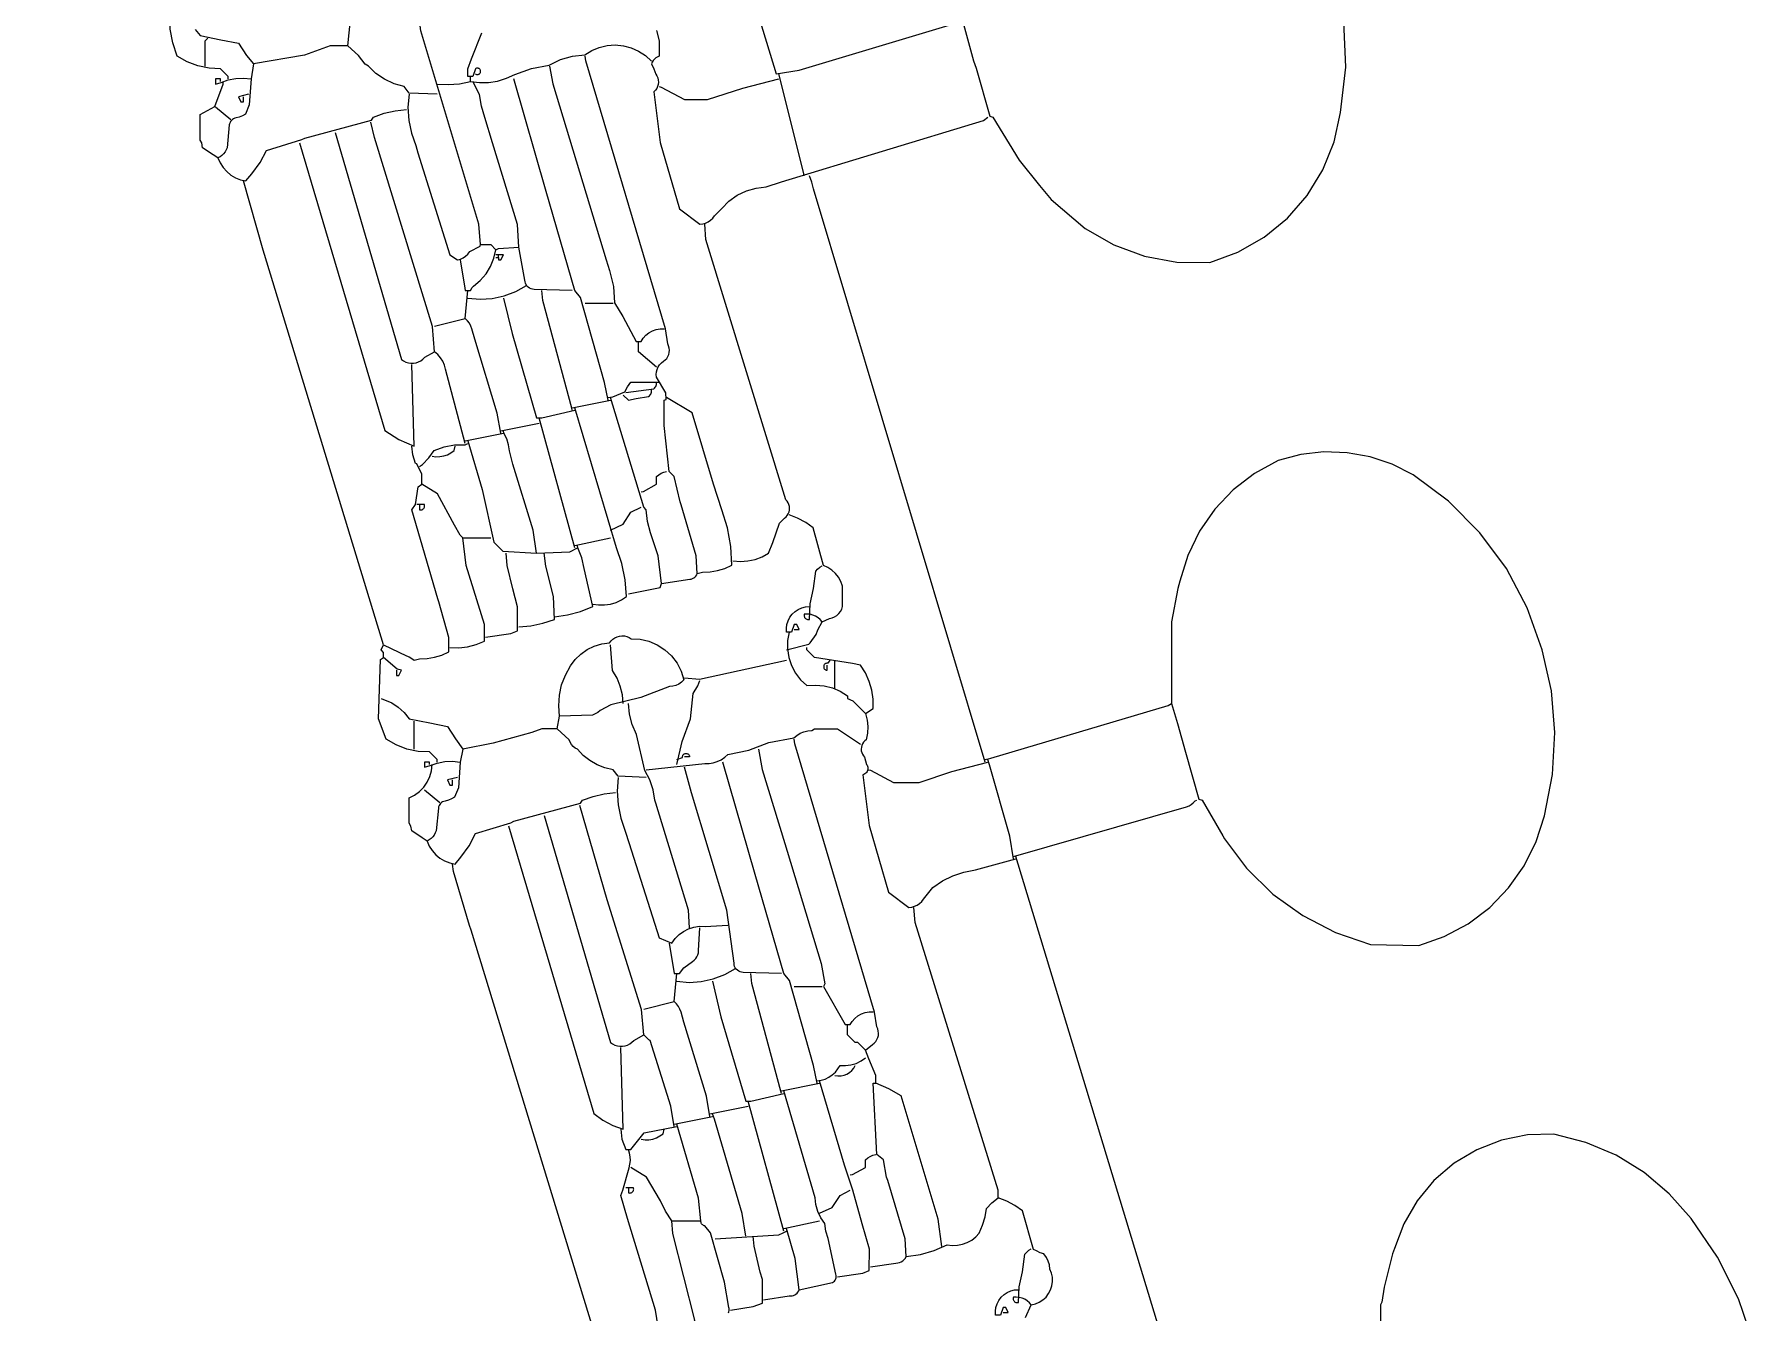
# Model space of a CAD drawing. Extents: x -68 to 722, y 3924 to 4942.
# Drawn here: x 541.7 to 600.6, y 4809.1 to 4852.9 of the extents above; entities that cross this region are included whole.
import ezdxf

# ---------------------------------------------------------------- set-up
doc = ezdxf.new("R2010")
doc.units = 0
doc.layers.get('0').update_dxf_attribs({"linetype": 'CONTINUOUS'})

msp = doc.modelspace()

# ---------------------------------------------------------------- linework, layer by layer
at = {"color": 7, "linetype": 'CONTINUOUS'}
for p, q in [((556.642815, 4851.24966), (556.642815, 4851.424296)), ((548.43492, 4849.939895), (547.911012, 4850.376483)), ((560.572126, 4843.653021), (561.532624, 4843.653021)), ((555.420362, 4842.867162), (556.468179, 4843.129115)), ((560.135536, 4840.072996), (561.445306, 4840.334949)), ((560.222854, 4835.270523), (559.000401, 4839.723726)), ((556.468179, 4838.937866), (557.777949, 4839.199819)), ((557.690631, 4839.287137), (559.000401, 4839.54909)), ((556.380861, 4835.619794), (557.341359, 4835.619794)), ((560.222854, 4835.357841), (561.445306, 4835.619794)), ((569.129293, 4830.468051), (569.129293, 4831.428545)), ((554.721818, 4828.372426), (554.721818, 4829.332921)), ((555.594998, 4826.538755), (555.07109, 4826.975343)), ((567.732205, 4820.251881), (568.692703, 4820.251881)), ((562.580441, 4819.466022), (563.628257, 4819.727975)), ((567.295614, 4816.671856), (568.605385, 4816.933809)), ((564.85071, 4815.885997), (566.16048, 4816.14795)), ((567.382932, 4811.869383), (566.16048, 4816.322585)), ((563.628257, 4815.536726), (564.938028, 4815.798679)), ((563.540939, 4812.218654), (564.501437, 4812.218654)), ((567.382932, 4811.956701), (568.605385, 4812.218654))]:
    msp.add_line(p, q, dxfattribs=at)
for points in [[(561.096034, 4871.507364), (561.113498, 4871.428778), (562.960536, 4865.140856), (567.120978, 4851.511613), (567.901602, 4851.635604), (573.386047, 4853.279796), (573.495195, 4853.345285)], [(548.347602, 4851.336978), (548.347602, 4851.424296), (548.085648, 4851.686249), (547.692836, 4851.703537), (547.307907, 4851.783716), (546.940862, 4851.924704), (546.601241, 4852.122837), (546.449279, 4852.574851), (546.361396, 4853.043558), (546.339287, 4853.51992), (546.426605, 4853.51992), (546.426605, 4854.305779), (546.339287, 4854.393097), (546.339287, 4854.829685), (546.513923, 4854.917003), (546.426605, 4855.266274), (546.513923, 4855.353592), (542.174217, 4869.595106), (541.711431, 4871.245411)], [(552.451549, 4852.472108), (552.577811, 4853.690626)], [(556.992087, 4845.661328), (556.930964, 4846.368601), (554.950155, 4852.98929), (554.896454, 4853.345285)], [(573.495195, 4853.345285), (573.87529, 4851.955886), (573.966712, 4851.703712), (574.438229, 4850.06214), (574.543011, 4850.027213), (575.436362, 4848.556259), (576.136565, 4847.691464), (576.532814, 4847.211479), (577.703924, 4846.220161), (578.679058, 4845.659724), (579.734603, 4845.271388), (580.840446, 4845.066231), (581.965044, 4845.050104)], [(581.965044, 4845.050104), (582.933465, 4845.40579), (583.829145, 4845.917758), (584.627075, 4846.571714), (585.304979, 4847.3494), (585.84393, 4848.229105), (586.228882, 4849.186267), (586.449086, 4850.194164), (586.623667, 4851.744833), (586.565018, 4853.304195)], [(547.214357, 4853.030516), (547.387103, 4852.821379), (548.091585, 4852.682107), (548.696874, 4852.559426), (548.979784, 4852.138554), (549.220782, 4851.860884), (549.133464, 4851.336978), (549.072341, 4850.455069), (548.936998, 4850.13636), (548.837386, 4850.076598), (548.730464, 4850.031193), (548.618288, 4850.001017), (548.574886, 4849.990486), (548.533738, 4849.973125), (548.49591, 4849.949385), (548.462382, 4849.919881), (548.434025, 4849.885378), (548.411573, 4849.846771), (548.395608, 4849.805062), (548.386546, 4849.76133), (548.308658, 4848.98333), (548.280712, 4848.907414), (548.24193, 4848.836421), (548.19315, 4848.771887), (548.13543, 4848.715208), (548.070018, 4848.667612), (547.99833, 4848.63013), (548.072786, 4848.459162), (548.173234, 4848.302051), (548.297166, 4848.162715), (548.441492, 4848.044631), (548.60261, 4847.950745), (548.776502, 4847.883398), (548.958828, 4847.84427), (549.155293, 4848.084394), (549.447809, 4848.472958), (549.657372, 4848.892083), (550.871093, 4849.258817), (550.975874, 4849.311208), (553.254875, 4849.931163), (553.324729, 4850.027213), (553.69092, 4850.162648), (554.071355, 4850.25044), (554.459864, 4850.289166)], [(547.561739, 4851.773566), (547.561739, 4852.646743), (547.649057, 4852.734061)], [(556.817451, 4851.511613), (556.833199, 4851.501776), (556.850388, 4851.494751), (556.868518, 4851.490741), (556.887066, 4851.489862), (556.905495, 4851.49214), (556.92327, 4851.497509), (556.939879, 4851.505813), (556.954839, 4851.516812), (556.967719, 4851.530188), (556.978144, 4851.545553), (556.985814, 4851.562464), (556.990507, 4851.58043), (556.992087, 4851.598931), (556.990507, 4851.617432), (556.985814, 4851.635398), (556.978144, 4851.652309), (556.967719, 4851.667674), (556.954839, 4851.68105), (556.939879, 4851.692049), (556.92327, 4851.700353), (556.905495, 4851.705722), (556.887066, 4851.708), (556.868518, 4851.707121), (556.850388, 4851.703111), (556.833199, 4851.696086), (556.817451, 4851.686249), (556.730133, 4851.424296), (556.555497, 4851.424296), (556.555497, 4851.686249), (556.682108, 4852.022422), (557.040461, 4852.912626)], [(563.017031, 4852.996014), (563.104349, 4852.646743), (563.104349, 4852.122837), (562.995201, 4852.057349), (562.947254, 4852.016553), (562.905305, 4851.969611), (562.870134, 4851.917398), (562.842395, 4851.860884), (562.93143, 4851.688025), (562.990835, 4851.502881), (563.031584, 4851.440779), (563.061208, 4851.372665), (563.078849, 4851.300512), (563.083996, 4851.226413), (563.076499, 4851.152515), (563.056575, 4851.08096), (563.024803, 4851.01382), (562.982103, 4850.953043), (562.929713, 4850.900389), (563.141022, 4849.159275), (563.802893, 4846.883776), (564.501437, 4846.35987), (564.600803, 4846.370588), (564.697117, 4846.397269), (564.787832, 4846.439209), (564.870551, 4846.495297), (564.943085, 4846.564051), (565.003516, 4846.643652), (565.252372, 4846.901239), (565.499327, 4847.148419), (565.783903, 4847.351153), (566.098197, 4847.50381), (566.43348, 4847.602149), (566.780438, 4847.64344), (567.301552, 4847.808907), (574.215568, 4849.918065), (574.368375, 4850.027213)], [(555.50768, 4850.813072), (554.551111, 4850.856381), (554.372546, 4851.075025), (554.029165, 4851.174633), (553.705715, 4851.326988), (553.410241, 4851.528302), (553.150093, 4851.773566), (553.042605, 4851.847437), (552.817848, 4852.144143), (552.451549, 4852.472108), (551.840323, 4852.472108), (550.960419, 4852.156454), (549.220782, 4851.860884)], [(555.50768, 4851.162343), (555.888754, 4851.142873), (556.269201, 4851.172138), (556.642815, 4851.24966), (556.954448, 4851.211249), (557.268386, 4851.217044), (557.57839, 4851.266929), (557.878297, 4851.359914), (558.162148, 4851.49415), (558.73882, 4851.698268), (559.33937, 4851.814693), (559.725667, 4852.000299), (560.137722, 4852.118137), (560.563743, 4852.164837), (560.799885, 4852.312352), (561.056867, 4852.419517), (561.327852, 4852.483479), (561.60563, 4852.502538), (561.882811, 4852.476186), (562.152021, 4852.405124), (562.406098, 4852.291243), (562.638282, 4852.137573), (562.842395, 4851.948202)], [(563.191667, 4834.048076), (564.160897, 4834.196516), (564.209344, 4834.204038), (564.255786, 4834.219748), (564.29885, 4834.243182), (564.337262, 4834.273647), (564.369888, 4834.310242), (564.395762, 4834.351886), (564.414119, 4834.397347), (564.376485, 4835.003855), (563.864016, 4836.746192), (563.829089, 4836.850974), (563.628257, 4837.715419), (563.453621, 4837.890054), (563.278985, 4839.461772), (563.278985, 4840.334949), (563.344473, 4840.356779), (563.340108, 4840.588171), (563.017031, 4841.120809), (563.009231, 4841.210595), (563.016469, 4841.300428), (563.038544, 4841.387807), (563.07484, 4841.470299), (563.124348, 4841.545607), (563.185689, 4841.611635), (563.257155, 4841.666544), (563.316844, 4841.71202), (563.367989, 4841.76693), (563.409119, 4841.829693), (563.439051, 4841.898504), (563.456923, 4841.971383), (563.462221, 4842.046235), (563.454794, 4842.120905), (563.434855, 4842.193246), (563.402977, 4842.261177), (563.323866, 4842.772772), (560.598321, 4851.956933), (560.572126, 4852.122837)], [(559.349674, 4851.773566), (559.470609, 4851.169066), (561.296866, 4845.146154), (561.414483, 4844.780467), (561.542974, 4844.232117), (561.585015, 4843.670485), (561.861726, 4843.202986), (562.318487, 4842.343256), (562.493123, 4842.343256), (562.558611, 4842.452403), (562.649862, 4842.555152), (562.756939, 4842.641284), (562.876856, 4842.708395), (563.00627, 4842.754615), (563.14157, 4842.778655), (563.278985, 4842.779845)], [(568.081477, 4848.018906), (568.064013, 4848.097492), (567.208296, 4851.511613)], [(547.99833, 4848.63013), (547.83714, 4848.737618), (547.474421, 4848.9794), (547.448226, 4849.145304), (547.387103, 4849.241353), (547.387103, 4850.11453), (547.889182, 4850.398313), (548.172966, 4851.162343), (548.172966, 4851.24966)], [(548.085648, 4851.24966), (548.085648, 4851.336978), (547.911012, 4851.336978), (547.911012, 4851.162343), (548.103111, 4851.214733), (548.350689, 4851.303999), (548.608926, 4851.354757), (548.871872, 4851.365834), (549.133464, 4851.336978)], [(549.046146, 4850.813072), (548.696874, 4850.725754), (548.784192, 4850.551119), (548.87151, 4850.551119), (548.87151, 4850.725754)], [(554.547182, 4850.813072), (554.505727, 4850.366488), (554.531049, 4849.918699), (554.622588, 4849.479636), (554.778313, 4849.059034), (554.839959, 4848.812449), (555.94427, 4845.312057), (556.206224, 4845.137422), (556.304618, 4845.16744), (556.397333, 4845.212008), (556.482233, 4845.270097), (556.557361, 4845.340369), (556.620985, 4845.421205), (556.974623, 4845.608938), (556.992087, 4845.661328), (557.341359, 4845.661328), (557.515995, 4845.486693), (557.608727, 4845.53105), (558.301857, 4845.574011)], [(560.135536, 4844.08961), (558.828298, 4844.130387), (558.774334, 4844.136333), (558.722133, 4844.151246), (558.673172, 4844.174704), (558.62884, 4844.206041), (558.590392, 4844.244371), (558.558919, 4844.288607), (558.535311, 4844.337495), (558.520238, 4844.389651), (558.514127, 4844.443596), (558.301857, 4845.574011), (558.262913, 4846.35594), (557.402481, 4849.145304), (557.140527, 4850.018481), (557.023719, 4850.407003), (556.956723, 4850.807134), (556.730133, 4851.24966)], [(561.357988, 4840.334949), (561.235306, 4840.940236), (560.419319, 4843.849486), (560.222854, 4844.08961), (559.23616, 4847.486268), (558.127221, 4851.336978)], [(563.104349, 4851.075025), (563.182935, 4851.057561), (563.977529, 4850.638436), (564.763391, 4850.638436), (565.97816, 4851.01853), (567.208296, 4851.336978)], [(556.468179, 4838.850549), (555.79583, 4841.391493), (555.759935, 4841.532397), (555.702861, 4841.666132), (555.625957, 4841.789534), (555.531043, 4841.899687), (555.420362, 4841.993985), (555.349547, 4842.855374), (553.360093, 4849.334609), (553.237411, 4849.852577)], [(550.792507, 4849.154036), (553.716002, 4839.29552), (554.196654, 4838.987322), (554.721818, 4838.763231), (554.6345, 4841.557397)], [(552.014959, 4849.503306), (554.285228, 4841.732032), (554.357012, 4841.679813), (554.436168, 4841.639637), (554.520693, 4841.612522), (554.608449, 4841.599153), (554.697214, 4841.599868), (554.784743, 4841.614651), (554.86882, 4841.643126), (554.947318, 4841.684573), (555.01825, 4841.737944), (555.079822, 4841.801886), (555.420362, 4841.993985)], [(574.281057, 4827.935838), (568.395385, 4847.57638), (568.343218, 4847.803141), (568.256113, 4848.018906)], [(555.50768, 4827.935838), (555.50768, 4828.023155), (555.245726, 4828.285109), (554.852915, 4828.302396), (554.467986, 4828.382576), (554.100941, 4828.523564), (553.76132, 4828.721697), (553.499366, 4829.420238), (553.564854, 4831.450375), (553.674002, 4831.515863), (553.674002, 4831.690498), (553.586684, 4831.777816), (553.674002, 4831.952451), (549.59625, 4845.320789), (549.543859, 4845.477961), (548.87151, 4847.84427)], [(565.636572, 4834.833935), (565.891373, 4834.810355), (566.146812, 4834.825547), (566.397022, 4834.879164), (566.636258, 4834.969972), (566.859024, 4835.095888), (567.007465, 4835.453891), (567.230126, 4836.121871), (567.404762, 4836.296506), (567.455336, 4836.337899), (567.498454, 4836.387012), (567.532951, 4836.442519), (567.557899, 4836.502924), (567.572624, 4836.566597), (567.576729, 4836.631822), (567.570104, 4836.696839), (567.552926, 4836.759895), (567.52566, 4836.81929), (567.48904, 4836.87342), (567.444055, 4836.920828), (564.712747, 4845.841203), (564.676073, 4846.35987)], [(556.293542, 4845.137422), (556.450715, 4844.168196), (556.468179, 4844.08961), (556.642815, 4844.08961), (556.708303, 4844.198757), (556.751962, 4844.242416), (556.983593, 4844.433336), (557.180632, 4844.659785), (557.337702, 4844.915583), (557.450516, 4845.19375), (557.515995, 4845.486693)], [(557.515995, 4845.22474), (557.603313, 4845.22474), (557.603313, 4845.312057)], [(557.603313, 4845.22474), (557.603313, 4845.137422), (557.690631, 4845.137422), (557.777949, 4845.312057), (557.515995, 4845.312057)], [(557.690631, 4839.199819), (557.566639, 4839.893122), (556.791255, 4842.421842), (556.699309, 4842.772161), (556.660885, 4842.872688), (556.608839, 4842.966887), (556.544183, 4843.052921), (556.468179, 4843.129115), (556.555497, 4844.08961)], [(556.555497, 4843.827657), (556.974428, 4843.790971), (557.394118, 4843.817596), (557.805054, 4843.90693), (558.197921, 4844.056946), (558.563811, 4844.264245)], [(557.777949, 4843.827657), (558.070726, 4842.612893), (558.913083, 4839.723726), (559.087719, 4839.723726), (560.222854, 4839.985679)], [(560.135536, 4839.985679), (560.118072, 4840.064264), (559.121337, 4843.747063), (559.087719, 4844.08961)], [(563.017031, 4841.470079), (562.405805, 4841.993985), (562.405805, 4842.343256)], [(561.357988, 4840.422267), (561.523893, 4840.448462), (561.934287, 4840.614366), (562.02544, 4840.788877), (562.143851, 4840.946173), (563.104349, 4840.946173)], [(561.969215, 4840.596902), (562.924299, 4840.72718), (562.951627, 4840.750166), (562.975025, 4840.77714), (562.993918, 4840.807441), (563.007842, 4840.840324), (563.016454, 4840.874978), (563.019542, 4840.910553), (563.017031, 4840.946173)], [(562.056533, 4833.698805), (563.148008, 4833.917099), (563.191667, 4834.048076), (563.073526, 4835.000886), (562.816199, 4835.785698), (562.716041, 4836.178148), (562.667759, 4836.580289), (562.580441, 4836.667606), (561.445306, 4840.422267)], [(561.881896, 4840.509585), (562.056533, 4840.334949), (562.324424, 4840.386903), (562.746694, 4840.464267), (562.775116, 4840.486671), (562.79949, 4840.513422), (562.819162, 4840.543799), (562.8336, 4840.576984), (562.842417, 4840.612084), (562.845375, 4840.648153), (562.842395, 4840.68422)], [(564.414119, 4834.397347), (564.593471, 4834.44703), (564.85486, 4834.452836), (565.113108, 4834.493655), (565.363545, 4834.56875), (565.601645, 4834.676763), (565.565451, 4835.321389), (565.449803, 4835.956588), (565.256476, 4836.572605), (564.968851, 4837.46115), (564.239483, 4839.898361), (563.366303, 4840.422267)], [(560.83408, 4833.349534), (561.034776, 4833.319309), (561.237734, 4833.318663), (561.438618, 4833.34761), (561.633136, 4833.405532), (561.817133, 4833.49119), (561.986678, 4833.602756), (561.948102, 4834.174299), (561.835494, 4834.735966), (561.650766, 4835.278207), (560.222854, 4840.072996)], [(558.913083, 4835.095888), (558.789092, 4835.876508), (558.101026, 4838.143275), (557.986203, 4838.595319), (557.952405, 4838.80822), (557.888365, 4839.014055), (557.795413, 4839.208551), (557.777949, 4839.287137)], [(553.674002, 4831.952451), (554.451132, 4831.576985), (554.547077, 4831.538441), (554.637737, 4831.488724), (554.721818, 4831.428545), (554.901169, 4831.478229), (555.162559, 4831.484035), (555.420806, 4831.524854), (555.671244, 4831.599949), (555.909343, 4831.707962), (555.910653, 4832.207681), (555.564175, 4833.429168), (555.533876, 4833.532901), (554.6345, 4836.580289), (554.76635, 4836.761036), (554.851922, 4837.360036), (554.983772, 4837.453466), (554.983772, 4837.802736), (554.809136, 4838.152007), (554.761111, 4838.165105), (554.677835, 4838.459941), (554.6345, 4838.763231)], [(554.896454, 4838.064689), (555.005602, 4838.130178), (555.221941, 4838.354041), (555.398533, 4838.610425), (555.741152, 4838.732884), (556.098995, 4838.798709), (556.462765, 4838.806191), (556.555497, 4838.850549)], [(555.333044, 4838.41396), (555.465541, 4838.397263), (555.599045, 4838.400596), (555.730544, 4838.423885), (555.857072, 4838.466603), (555.975776, 4838.527788), (556.083979, 4838.606059), (556.118906, 4838.763231)], [(556.555497, 4838.937866), (557.048582, 4837.271146), (557.450506, 4835.466988), (557.75612, 4835.161376), (558.913083, 4835.095888), (560.045336, 4835.136229), (560.310172, 4835.270523)], [(589.125122, 4821.648964), (589.999452, 4821.958757), (590.816146, 4822.39857), (591.556004, 4822.958064), (592.201634, 4823.624085), (592.737857, 4824.380977), (593.152068, 4825.210947), (593.434529, 4826.094482), (593.712151, 4827.507865), (593.790503, 4828.946123), (593.668063, 4830.3813), (593.347211, 4831.7855), (592.839106, 4833.220636), (592.125705, 4834.565569), (591.222485, 4835.791123), (590.149039, 4836.870709), (588.928657, 4837.780907), (588.216848, 4838.141178), (587.460309, 4838.39439), (586.675042, 4838.535187), (585.877657, 4838.56059), (585.085021, 4838.470063), (584.313899, 4838.26552), (583.503877, 4837.826159), (582.772161, 4837.266013), (582.136606, 4836.59875), (581.612719, 4835.840651), (581.213285, 4835.010217), (580.94805, 4834.12771), (580.877934, 4833.886538), (580.655273, 4832.738311), (580.655273, 4829.944145), (580.860732, 4829.253287), (581.139888, 4828.272011), (581.598308, 4826.661), (581.70309, 4826.626072), (582.419097, 4825.412357), (582.471488, 4825.307575), (583.229685, 4824.29891), (584.129932, 4823.414702), (585.152063, 4822.674756), (586.273182, 4822.095649), (587.468175, 4821.690353), (589.125122, 4821.648964)], [(562.493123, 4837.191513), (562.571709, 4837.208976), (563.017031, 4837.453466), (563.017031, 4837.715419), (563.093927, 4837.777626), (563.178973, 4837.828124), (563.270399, 4837.865862), (563.366303, 4837.890054)], [(555.94427, 4831.865134), (556.24813, 4831.850464), (556.550636, 4831.882648), (556.844607, 4831.960922), (557.123064, 4832.083428), (557.131359, 4832.645055), (556.503542, 4834.665237), (556.380861, 4835.619794), (556.293542, 4835.707112), (556.101443, 4836.047651), (555.516412, 4837.121658), (554.983772, 4837.453466)], [(554.896454, 4836.754924), (554.896454, 4836.580289), (554.919287, 4836.574784), (554.942724, 4836.573229), (554.966084, 4836.575669), (554.988693, 4836.582033), (555.009896, 4836.592138), (555.02908, 4836.605691), (555.045688, 4836.622299), (555.059241, 4836.641482), (555.069346, 4836.662685), (555.07571, 4836.685294), (555.07815, 4836.708655), (555.076595, 4836.732091), (555.07109, 4836.754924), (554.809136, 4836.754924)], [(561.445306, 4835.881747), (561.873165, 4836.082578), (562.143851, 4836.492971), (562.493123, 4836.667606)], [(567.47025, 4831.777816), (568.234283, 4831.974281), (568.277942, 4832.01794), (568.491871, 4832.310454), (568.544262, 4832.467626), (568.692703, 4832.738311), (568.945925, 4832.851824), (569.035231, 4832.872959), (569.119647, 4832.908961), (569.196719, 4832.958783), (569.264205, 4833.020975), (569.320142, 4833.09373), (569.362904, 4833.174931), (569.391247, 4833.262217), (569.391247, 4833.960758), (569.336598, 4834.119443), (569.256414, 4834.266881), (569.152912, 4834.398996), (569.02895, 4834.512138), (568.887958, 4834.603179), (568.73383, 4834.669603), (568.389622, 4835.958761), (568.131295, 4836.141469), (567.852546, 4836.291183), (567.557568, 4836.405653)], [(557.166723, 4832.214404), (558.034664, 4832.338396), (558.258198, 4832.432699), (558.263525, 4833.257938), (558.096398, 4833.865757), (557.900631, 4834.665237), (557.865267, 4835.095888)], [(558.301857, 4832.563675), (558.718774, 4832.602281), (559.128181, 4832.690011), (559.52431, 4832.825628), (559.485977, 4833.607209), (559.228738, 4834.652576), (559.175038, 4835.095888)], [(559.52431, 4832.912946), (559.973799, 4832.97681), (560.412474, 4833.09379), (560.83408, 4833.262217), (560.541303, 4834.564298), (560.459613, 4834.929291), (560.327636, 4835.279255), (560.310172, 4835.357841)], [(568.692703, 4832.738311), (568.62852, 4832.814693), (568.55327, 4832.880199), (568.468772, 4832.933243), (568.377071, 4832.972544), (568.280384, 4832.997149), (568.181052, 4833.006464), (568.081477, 4833.000264), (568.075972, 4832.97743), (568.074416, 4832.953994), (568.076857, 4832.930634), (568.083221, 4832.908025), (568.093326, 4832.886822), (568.106879, 4832.867639), (568.123487, 4832.85103), (568.14267, 4832.837478), (568.163873, 4832.827373), (568.186482, 4832.821008), (568.209843, 4832.818568), (568.233279, 4832.820123), (568.256113, 4832.825628), (568.281221, 4833.35754), (568.393115, 4833.878156), (568.473535, 4834.478552), (568.53703, 4834.549808), (568.610661, 4834.610532), (568.692703, 4834.6593)], [(567.732205, 4832.476357), (567.906841, 4832.476357), (567.819523, 4832.650993), (567.732205, 4832.650993), (567.644887, 4832.38904), (567.47025, 4832.38904), (567.466514, 4832.521564), (567.485135, 4832.652827), (567.525583, 4832.779083), (567.586704, 4832.89673), (567.666754, 4833.002412), (567.76345, 4833.093113), (567.874032, 4833.166246), (567.995345, 4833.219724), (568.123928, 4833.252022), (568.256113, 4833.262217)], [(559.611628, 4829.070968), (559.698946, 4829.507556), (559.67074, 4829.866798), (559.694793, 4830.226342), (559.770602, 4830.578625), (559.896569, 4830.916239), (560.070047, 4831.23208), (560.229942, 4831.448904), (560.422539, 4831.637279), (560.642853, 4831.792329), (560.885181, 4831.91004), (561.14325, 4831.987366), (561.410379, 4832.022306), (561.461257, 4832.089429), (561.52237, 4832.147387), (561.592094, 4832.194638), (561.668573, 4832.229924), (561.749771, 4832.252306), (561.833528, 4832.261189), (561.917614, 4832.256336), (561.999793, 4832.237876), (562.077877, 4832.206301), (562.149788, 4832.16245), (562.459551, 4832.144632), (562.76162, 4832.073744), (563.046972, 4831.951904), (563.307083, 4831.782751), (563.534184, 4831.571338), (563.721491, 4831.323979), (563.863409, 4831.048064), (563.9557, 4830.751833), (563.875596, 4830.673389), (563.783247, 4830.609813), (563.681379, 4830.562981), (563.572999, 4830.534276), (563.461305, 4830.524545), (562.477451, 4830.14898), (561.453689, 4829.902145), (561.087302, 4829.699655), (561.00804, 4829.639209), (560.922284, 4829.588393), (560.831199, 4829.547897), (559.698946, 4829.507556)], [(567.557568, 4832.38904), (567.507006, 4832.101636), (567.504424, 4831.80983), (567.549893, 4831.521576), (567.642174, 4831.244734), (567.778751, 4830.98685), (567.955901, 4830.754954), (568.168795, 4830.555368), (568.463116, 4830.573309), (568.756736, 4830.546205), (569.0428, 4830.474689), (569.31463, 4830.360431), (569.565883, 4830.206098), (569.565883, 4830.11878), (569.740519, 4830.031462), (570.177109, 4829.594874), (570.23063, 4829.374592), (570.252293, 4829.148938), (570.241657, 4828.922497), (570.198939, 4828.699868), (570.150402, 4828.660856), (570.108753, 4828.614561), (570.075073, 4828.562183), (570.050235, 4828.50508), (570.034882, 4828.444731), (570.029412, 4828.3827), (570.033966, 4828.320595), (570.048428, 4828.260026), (570.072421, 4828.202562), (570.105325, 4828.149693), (570.146286, 4828.102789), (570.207933, 4827.856204), (570.22964, 4827.825634), (570.24585, 4827.791827), (570.256092, 4827.755761), (570.260071, 4827.71848), (570.257672, 4827.681064), (570.248962, 4827.644597), (570.234196, 4827.610134), (570.2138, 4827.578675), (570.188365, 4827.551129), (570.158628, 4827.528294), (570.12545, 4827.510833), (570.089791, 4827.499249), (570.301101, 4825.758135), (570.962972, 4823.482636), (571.661516, 4822.95873), (571.760881, 4822.969448), (571.857195, 4822.996129), (571.947911, 4823.038069), (572.03063, 4823.094157), (572.103164, 4823.162911), (572.163595, 4823.242512), (572.482305, 4823.639808), (572.813492, 4823.862015), (573.171179, 4824.038427), (573.549071, 4824.165936), (573.940517, 4824.2423), (575.328873, 4824.617766)], [(554.110592, 4831.079274), (554.110592, 4830.904639), (554.19791, 4830.904639), (554.285228, 4831.079274), (554.140105, 4831.120576), (553.674002, 4831.515863)], [(561.881896, 4829.944145), (561.851361, 4830.242493), (561.778955, 4830.533529), (561.666133, 4830.811406), (561.515161, 4831.070543), (561.445306, 4831.952451)], [(563.977529, 4830.817321), (564.494365, 4830.774885), (567.47025, 4831.428545)], [(570.177109, 4829.594874), (570.439064, 4829.769509), (570.439526, 4830.085455), (570.394721, 4830.398208), (570.305571, 4830.701315), (570.173916, 4830.988525), (570.002473, 4831.25391), (569.732835, 4831.310404), (568.430749, 4831.515863), (568.168795, 4831.777816), (568.168795, 4831.865134)], [(568.954657, 4831.428545), (568.889168, 4831.319398), (568.868965, 4831.321731), (568.848656, 4831.320655), (568.828812, 4831.316201), (568.809992, 4831.308492), (568.792724, 4831.297747), (568.777496, 4831.284267), (568.764734, 4831.268432), (568.754798, 4831.250686), (568.747967, 4831.23153), (568.744434, 4831.211502), (568.744298, 4831.191165), (568.747562, 4831.171091), (568.754135, 4831.151844), (568.763832, 4831.133967), (568.77638, 4831.117962), (568.791427, 4831.104279), (568.808549, 4831.093304), (568.827264, 4831.085343), (568.847046, 4831.080623), (568.867339, 4831.079274), (568.867339, 4831.25391)], [(563.715575, 4827.84852), (563.893513, 4828.645841), (564.178361, 4829.411507), (564.278427, 4830.289486), (564.431583, 4830.546637), (564.501437, 4830.730004)], [(553.586684, 4830.11878), (553.949403, 4829.964315), (554.17383, 4829.81196), (554.374436, 4829.629376), (554.547182, 4829.420238), (555.25245, 4829.27922), (555.856952, 4829.158285), (556.139077, 4828.735144), (556.380861, 4828.372426), (556.293542, 4827.935838), (556.23242, 4827.053929), (556.097077, 4826.73522), (555.997465, 4826.675458), (555.890542, 4826.630053), (555.778366, 4826.599877), (555.734965, 4826.589346), (555.693817, 4826.571985), (555.655988, 4826.548244), (555.622461, 4826.518741), (555.594103, 4826.484238), (555.571651, 4826.445631), (555.555687, 4826.403921), (555.546624, 4826.36019), (555.468736, 4825.582189), (555.440791, 4825.506274), (555.402008, 4825.435281), (555.353229, 4825.370747), (555.295508, 4825.314068), (555.230096, 4825.266472), (555.158408, 4825.228989), (555.232865, 4825.058022), (555.333312, 4824.900911), (555.457245, 4824.761575), (555.601571, 4824.643491), (555.762689, 4824.549604), (555.93658, 4824.482257), (556.118906, 4824.44313), (556.315372, 4824.683254), (556.607887, 4825.071818), (556.817451, 4825.490943), (558.031171, 4825.857677), (558.135953, 4825.910067), (560.414954, 4826.530023), (560.484808, 4826.626072), (560.850999, 4826.761508), (561.231434, 4826.8493), (561.619942, 4826.888026)], [(564.152165, 4822.260188), (564.114531, 4822.866697), (562.990835, 4826.530023), (562.965077, 4826.63201), (562.905846, 4826.98854), (562.788185, 4827.330268), (562.615368, 4827.647689), (562.333593, 4828.885243), (562.184604, 4829.221754), (562.091448, 4829.577787), (562.056533, 4829.944145)], [(574.281057, 4828.023155), (574.465996, 4828.069346), (580.546126, 4829.878656), (580.655273, 4829.944145)], [(562.667759, 4827.411932), (561.71119, 4827.455241), (561.532624, 4827.673885), (561.252818, 4827.739921), (560.985351, 4827.845343), (560.735737, 4827.987979), (560.50912, 4828.164889), (560.310172, 4828.372426), (560.232213, 4828.416027), (560.162945, 4828.472423), (560.104445, 4828.539924), (560.058466, 4828.616504), (560.026388, 4828.699868), (559.611628, 4829.070968), (559.087719, 4829.070968), (558.746131, 4828.952827), (557.423438, 4828.583735), (556.380861, 4828.372426)], [(562.667759, 4827.673885), (564.670834, 4827.885193), (564.817127, 4827.886712), (564.961634, 4827.909551), (565.101264, 4827.953223), (565.233032, 4828.016792), (565.354119, 4828.0989), (565.461936, 4828.197791), (566.179547, 4828.344567), (566.865748, 4828.600762), (567.723822, 4828.763697), (567.827364, 4828.851804), (567.943364, 4828.922711), (568.068992, 4828.974687), (568.201182, 4829.006464), (568.336707, 4829.017267), (568.430749, 4829.070968), (569.216611, 4829.070968), (569.906424, 4828.616916), (570.002473, 4828.547062)], [(570.177109, 4818.068939), (570.417234, 4818.265404), (570.476923, 4818.31088), (570.528068, 4818.36579), (570.569198, 4818.428553), (570.599129, 4818.497364), (570.617001, 4818.570243), (570.6223, 4818.645095), (570.614873, 4818.719765), (570.594933, 4818.792106), (570.563055, 4818.860037), (570.483945, 4819.371632), (567.7584, 4828.555793), (567.732205, 4828.721697)], [(555.158408, 4825.228989), (554.997219, 4825.336478), (554.6345, 4825.57826), (554.608304, 4825.744164), (554.547182, 4825.840213), (554.547182, 4826.71339), (554.733192, 4826.807539), (554.901141, 4826.931056), (555.046437, 4827.080564), (555.165106, 4827.251974), (555.253902, 4827.440597), (555.310396, 4827.641275), (555.333044, 4827.84852)], [(555.245726, 4827.84852), (555.245726, 4827.935838), (555.07109, 4827.935838), (555.07109, 4827.761202), (555.26319, 4827.813593), (555.510767, 4827.902859), (555.769005, 4827.953616), (556.03195, 4827.964694), (556.293542, 4827.935838)], [(563.715575, 4828.023155), (563.912041, 4828.088644), (563.909707, 4828.108847), (563.910783, 4828.129156), (563.915238, 4828.149), (563.922947, 4828.16782), (563.933692, 4828.185087), (563.947172, 4828.200316), (563.963007, 4828.213078), (563.980753, 4828.223014), (563.999909, 4828.229844), (564.019938, 4828.233378), (564.040275, 4828.233514), (564.060349, 4828.23025), (564.079595, 4828.223677), (564.097472, 4828.21398), (564.113477, 4828.201431), (564.12716, 4828.186385), (564.138136, 4828.169263), (564.146096, 4828.150548), (564.150817, 4828.130766), (564.152165, 4828.110473), (563.977529, 4828.110473)], [(568.518067, 4816.933809), (568.395385, 4817.539095), (567.579398, 4820.448346), (567.382932, 4820.68847), (566.396239, 4824.085128), (565.2873, 4827.935838)], [(566.509752, 4828.372426), (566.632434, 4827.679822), (567.409128, 4825.150404), (567.496446, 4824.88845), (568.656029, 4821.032501), (568.780021, 4820.339199), (568.736362, 4820.251881), (569.478565, 4818.942116), (569.653201, 4818.942116), (569.71869, 4819.051263), (569.809941, 4819.154012), (569.917018, 4819.240143), (570.036935, 4819.307255), (570.166348, 4819.353475), (570.301649, 4819.377515), (570.439064, 4819.378704)], [(570.264427, 4827.673885), (570.343014, 4827.656421), (571.137608, 4827.237296), (572.010788, 4827.237296), (573.138238, 4827.61739), (574.368375, 4827.935838)], [(575.241555, 4824.617766), (575.116603, 4825.39891), (574.429498, 4827.839788), (574.368375, 4828.023155)], [(556.206224, 4827.411932), (555.856952, 4827.324614), (555.94427, 4827.149979), (556.031588, 4827.149979), (556.031588, 4827.324614)], [(561.70726, 4827.411932), (561.673608, 4826.943633), (561.702199, 4826.474998), (561.792532, 4826.014264), (561.943019, 4825.569528), (562.082728, 4825.150404), (563.104349, 4821.910917), (563.540939, 4821.736282), (563.654873, 4821.889884), (563.791245, 4822.023964), (563.946757, 4822.135279), (564.117646, 4822.221137), (564.299782, 4822.27946), (564.488757, 4822.308838), (564.680003, 4822.308562), (565.461936, 4822.347506)], [(567.295614, 4820.68847), (565.988376, 4820.729247), (565.934325, 4820.735275), (565.882043, 4820.750258), (565.833003, 4820.773773), (565.788586, 4820.805158), (565.750043, 4820.843529), (565.718461, 4820.887806), (565.694728, 4820.936741), (565.679513, 4820.988956), (565.673245, 4821.04298), (565.425262, 4822.866173), (564.213288, 4826.879294), (563.977529, 4827.761202)], [(559.175038, 4826.102166), (561.445306, 4818.330892), (561.51709, 4818.278673), (561.596246, 4818.238497), (561.680772, 4818.211381), (561.768527, 4818.198012), (561.857293, 4818.198728), (561.944821, 4818.213511), (562.028899, 4818.241986), (562.107396, 4818.283433), (562.178329, 4818.336803), (562.2399, 4818.400746), (562.580441, 4818.592845)], [(563.628257, 4815.449408), (563.504265, 4816.142711), (562.807468, 4818.400746), (562.755077, 4818.41821), (562.580441, 4818.592845), (562.509626, 4819.454234), (561.331793, 4823.211951), (560.39749, 4826.451437)], [(575.241555, 4824.705083), (581.173244, 4826.399483), (581.25739, 4826.431997), (581.335083, 4826.477839), (581.404229, 4826.535775), (581.462965, 4826.604243), (581.528453, 4826.626072)], [(557.952585, 4825.752896), (560.875207, 4815.8963), (561.183866, 4815.670348), (561.521762, 4815.491041), (561.881896, 4815.362091), (561.794578, 4818.156257)], [(563.453621, 4804.534698), (562.760491, 4804.577658), (562.493123, 4804.883968), (562.13574, 4804.876286), (561.781883, 4804.926944), (561.441011, 4805.034587), (561.122236, 4805.196339), (560.83408, 4805.407874), (560.816616, 4805.48646), (560.659444, 4806.019098), (560.659444, 4806.71764), (560.746762, 4806.71764), (560.659444, 4808.027405), (560.83408, 4808.114723), (560.83408, 4808.289358), (560.746762, 4808.376676), (560.83408, 4808.551311), (556.66901, 4822.181602), (556.616619, 4822.338774), (556.062412, 4824.188861), (556.031588, 4824.44313)], [(581.441135, 4804.534698), (581.423672, 4804.613284), (575.328873, 4824.705083)], [(571.574198, 4810.996206), (572.057478, 4811.069109), (572.527488, 4811.203146), (572.976525, 4811.396121), (573.150566, 4811.375035), (573.325757, 4811.38157), (573.497743, 4811.415563), (573.662247, 4811.476169), (573.815178, 4811.561882), (573.952734, 4811.670569), (574.071494, 4811.799529), (574.188363, 4812.070735), (574.27232, 4812.353864), (574.322184, 4812.644939), (574.507417, 4812.838472), (574.717647, 4813.004513), (574.717647, 4813.266466), (571.872826, 4822.440063), (571.836152, 4822.95873)], [(563.453621, 4821.736282), (563.628257, 4820.68847), (563.802893, 4820.68847), (563.9557, 4820.884935), (564.248215, 4821.107595), (564.308489, 4821.151077), (564.360405, 4821.20426), (564.402423, 4821.265563), (564.433297, 4821.333168), (564.452109, 4821.405069), (564.458302, 4821.479131), (564.501437, 4822.260188)], [(563.715575, 4820.426517), (564.134506, 4820.389831), (564.554197, 4820.416456), (564.965133, 4820.50579), (565.357999, 4820.655806), (565.72389, 4820.863105)], [(564.85071, 4815.798679), (564.726718, 4816.491982), (563.951334, 4819.020702), (563.859388, 4819.37102), (563.820964, 4819.471548), (563.768917, 4819.565747), (563.704262, 4819.651781), (563.628257, 4819.727975), (563.715575, 4820.68847)], [(564.938028, 4820.426517), (565.226177, 4819.212801), (566.073162, 4816.322585), (566.247798, 4816.322585), (567.382932, 4816.584538)], [(567.295614, 4816.584538), (567.278151, 4816.663124), (566.281415, 4820.345922), (566.247798, 4820.68847)], [(570.351745, 4810.646936), (571.220211, 4810.771887), (571.282868, 4810.777757), (571.343835, 4810.79336), (571.401609, 4810.818311), (571.454766, 4810.851997), (571.501997, 4810.893586), (571.542137, 4810.942054), (571.574198, 4810.996206), (571.536564, 4811.602715), (570.936776, 4813.607005), (570.901849, 4813.711787), (570.788336, 4814.314279), (570.569866, 4814.491446), (570.439064, 4816.933809), (570.526382, 4816.933809), (570.526382, 4817.195762), (570.291321, 4817.766645), (570.177109, 4818.068939), (569.915155, 4818.330892), (569.827837, 4818.330892), (569.565883, 4818.592845), (569.565883, 4818.942116)], [(568.518067, 4817.021127), (568.658527, 4817.038819), (568.794601, 4817.077878), (568.92306, 4817.137379), (569.040853, 4817.215907), (569.145184, 4817.311599), (569.233575, 4817.422183), (569.303929, 4817.545033), (569.491435, 4817.535752), (569.677798, 4817.558413), (569.857615, 4817.612358), (570.025677, 4817.696024), (570.177109, 4817.806986)], [(569.129293, 4817.195762), (569.233703, 4817.182951), (569.338788, 4817.18771), (569.441613, 4817.209908), (569.539303, 4817.248923), (569.629129, 4817.303666), (569.708582, 4817.372606), (569.775441, 4817.453819), (569.827837, 4817.545033)], [(567.906841, 4809.861077), (569.050707, 4810.105566), (569.085252, 4810.12857), (569.115378, 4810.157118), (569.140206, 4810.190376), (569.159012, 4810.227375), (569.171246, 4810.267035), (569.176552, 4810.308198), (569.174775, 4810.349663), (569.165967, 4810.390222), (568.893534, 4811.616162), (568.81581, 4811.869129), (568.780021, 4812.131336), (568.643939, 4812.327912), (568.542983, 4812.544633), (568.48005, 4812.775283), (568.456944, 4813.013245), (567.382932, 4816.671856)], [(569.216611, 4810.297665), (570.085076, 4810.422617), (570.308086, 4810.515959), (570.314111, 4811.253444), (570.063596, 4812.122605), (569.740519, 4813.266466), (569.45237, 4814.130911), (568.605385, 4817.021127)], [(572.79665, 4811.345477), (572.664333, 4812.281705), (572.390883, 4813.186833), (571.399562, 4816.497221), (570.9785, 4816.746572), (570.526382, 4816.933809)], [(565.48043, 4809.073514), (565.496383, 4809.1074), (565.50647, 4809.143469), (565.510407, 4809.180715), (565.508085, 4809.218096), (565.49957, 4809.254568), (565.348422, 4810.114298), (564.872539, 4811.803895), (564.676073, 4812.044019), (564.649564, 4812.050902), (564.624564, 4812.062089), (564.601767, 4812.07727), (564.581806, 4812.096024), (564.565235, 4812.117831), (564.552513, 4812.142086), (564.543993, 4812.168116), (564.539911, 4812.195199), (564.540381, 4812.222583), (564.462494, 4813.000584), (563.715575, 4815.536726)], [(566.073162, 4811.694748), (565.94821, 4812.475892), (565.007882, 4815.70263), (564.938028, 4815.885997)], [(561.794578, 4815.362091), (561.835705, 4815.023124), (561.969215, 4814.663549), (562.143851, 4814.663549), (562.593538, 4815.23548), (563.715575, 4815.449408)], [(562.493123, 4815.01282), (562.62562, 4814.996123), (562.759123, 4814.999456), (562.890622, 4815.022744), (563.017151, 4815.065463), (563.135855, 4815.126648), (563.244058, 4815.204919), (563.278985, 4815.362091)], [(600.594607, 4808.035089), (600.078538, 4809.550034), (599.359358, 4810.979777), (598.450688, 4812.29724), (597.707204, 4813.145966), (596.84529, 4813.874121), (595.884284, 4814.46537), (594.845747, 4814.906447), (593.752978, 4815.187455), (592.847306, 4815.160802), (591.959116, 4814.981717), (591.113879, 4814.655334), (590.335832, 4814.191013), (589.647287, 4813.602069), (589.067988, 4812.90539), (588.614547, 4812.120955), (588.299967, 4811.271257), (588.225746, 4811.092256), (587.939343, 4809.943155), (587.865996, 4809.429727), (587.815352, 4809.33717), (587.815352, 4806.543004)], [(560.83408, 4808.551311), (561.46277, 4808.236968), (561.680461, 4808.148441), (561.881896, 4808.027405), (562.663044, 4808.152357), (563.104349, 4808.376676), (562.979397, 4809.15782), (562.025709, 4812.298288), (561.794578, 4813.091831), (561.864433, 4813.275198), (562.078362, 4814.030496), (562.110685, 4814.155727), (562.124763, 4814.284293), (562.120306, 4814.413551), (562.097405, 4814.540843), (562.056533, 4814.663549)], [(569.653201, 4813.790372), (569.731787, 4813.807836), (570.177109, 4814.052326), (570.177109, 4814.314279), (570.254006, 4814.376486), (570.339052, 4814.426984), (570.430478, 4814.464722), (570.526382, 4814.488914)], [(563.104349, 4808.463994), (563.408208, 4808.449324), (563.710715, 4808.481508), (564.004686, 4808.559782), (564.283142, 4808.682288), (564.326801, 4808.813264), (563.576303, 4811.788003), (563.540939, 4812.218654), (563.331376, 4812.550461), (563.15674, 4812.899732), (562.676491, 4813.720518), (562.143851, 4814.052326)], [(562.056533, 4813.353784), (562.056533, 4813.179149), (562.079366, 4813.173643), (562.102802, 4813.172088), (562.126163, 4813.174529), (562.148772, 4813.180893), (562.169975, 4813.190998), (562.189158, 4813.204551), (562.205766, 4813.221159), (562.219319, 4813.240342), (562.229424, 4813.261545), (562.235789, 4813.284154), (562.238229, 4813.307514), (562.236674, 4813.330951), (562.231169, 4813.353784), (561.969215, 4813.353784)], [(568.605385, 4812.480607), (569.033243, 4812.681438), (569.303929, 4813.091831), (569.653201, 4813.266466)], [(575.65195, 4808.909314), (575.852781, 4809.33717), (575.995506, 4809.371186), (576.130352, 4809.429015), (576.253378, 4809.508965), (576.360989, 4809.608701), (576.45004, 4809.725309), (576.517929, 4809.85538), (576.562671, 4809.995114), (576.58296, 4810.140426), (576.578202, 4810.287071), (576.548537, 4810.430763), (576.494831, 4810.567302), (576.474835, 4810.706964), (576.433151, 4810.841751), (576.370814, 4810.968318), (576.289372, 4811.083524), (576.158424, 4811.125436), (576.036149, 4811.188305), (575.931368, 4811.240696), (575.549701, 4812.557621), (575.291373, 4812.740329), (575.012625, 4812.890043), (574.717647, 4813.004513)], [(566.684388, 4809.511806), (567.565252, 4809.655618), (567.61333, 4809.650861), (567.661552, 4809.653826), (567.708684, 4809.664438), (567.753524, 4809.682424), (567.794924, 4809.707326), (567.831828, 4809.738506), (567.863291, 4809.775169), (567.88851, 4809.816377), (567.906841, 4809.861077), (567.767955, 4810.925432), (567.47025, 4811.956701)], [(565.025346, 4811.60743), (567.205415, 4811.735089), (567.361103, 4811.803895), (567.47025, 4811.869383)], [(565.549254, 4809.162535), (566.329877, 4809.286526), (566.644047, 4809.397594), (566.646056, 4810.206069), (566.570875, 4810.463569), (566.368733, 4811.352201), (566.335116, 4811.694748)], [(575.852781, 4809.33717), (575.788599, 4809.413553), (575.713348, 4809.479058), (575.62885, 4809.532103), (575.537149, 4809.571404), (575.440463, 4809.596009), (575.34113, 4809.605324), (575.241555, 4809.599123), (575.23605, 4809.57629), (575.234495, 4809.552854), (575.236935, 4809.529493), (575.2433, 4809.506884), (575.253405, 4809.485682), (575.266957, 4809.466498), (575.283566, 4809.44989), (575.302749, 4809.436337), (575.323952, 4809.426233), (575.346561, 4809.419868), (575.369922, 4809.417428), (575.393358, 4809.418983), (575.416191, 4809.424488), (575.4413, 4809.9564), (575.553193, 4810.477015), (575.633613, 4811.077412), (575.697108, 4811.148668), (575.77074, 4811.209392), (575.852781, 4811.25816)], [(574.892283, 4809.075217), (575.066919, 4809.075217), (574.979601, 4809.249853), (574.892283, 4809.249853), (574.804965, 4808.9879), (574.630329, 4808.9879), (574.626592, 4809.120424), (574.645213, 4809.251687), (574.685662, 4809.377943), (574.746783, 4809.49559), (574.826833, 4809.601272), (574.923528, 4809.691973), (575.03411, 4809.765106), (575.155423, 4809.818584), (575.284006, 4809.850881), (575.416191, 4809.861077)]]:
    msp.add_lwpolyline(points, dxfattribs=at)

doc.saveas('drawing.dxf')
